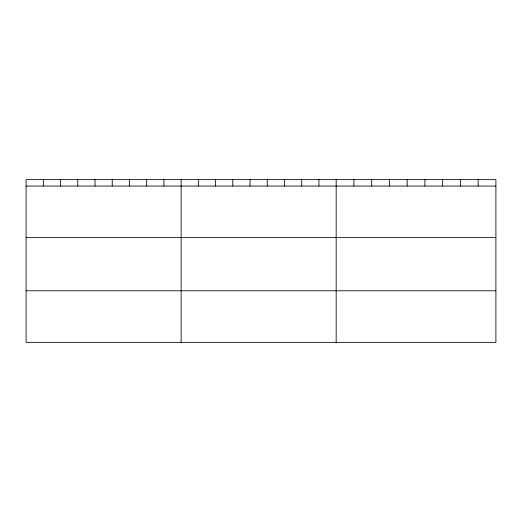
<?xml version="1.0" encoding="UTF-8"?>
<svg xmlns="http://www.w3.org/2000/svg" width="522" height="522" viewBox="0 0 522 522"><rect width="100%" height="100%" fill="white"/><g stroke="black" fill="none" stroke-linecap="round" stroke-linejoin="round"><path stroke-width="0.78" d="M495.9 186.054L495.9 342.36L26.1 342.36L26.1 179.64L495.9 179.64L495.9 186.054L26.1 186.054M26.1 237.634L495.9 237.634M26.1 290.78L495.9 290.78M478.152 179.64L478.152 186.054M460.404 179.64L460.404 186.054M442.656 179.64L442.656 186.054M424.908 179.64L424.908 186.054M407.16 179.64L407.16 186.054M389.412 179.64L389.412 186.054M371.664 179.64L371.664 186.054M353.916 179.64L353.916 186.054M336.168 179.64L336.168 342.36M318.942 179.64L318.942 186.054M301.716 179.64L301.716 186.054M284.49 179.64L284.49 186.054M267.264 179.64L267.264 186.054M250.038 179.64L250.038 186.054M232.812 179.64L232.812 186.054M215.586 179.64L215.586 186.054M198.36 179.64L198.36 186.054M181.134 179.64L181.134 342.36M163.908 179.64L163.908 186.054M146.682 179.64L146.682 186.054M129.456 179.64L129.456 186.054M112.23 179.64L112.23 186.054M95.004 179.64L95.004 186.054M77.778 179.64L77.778 186.054M60.552 179.64L60.552 186.054M43.326 179.64L43.326 186.054"/></g></svg>
